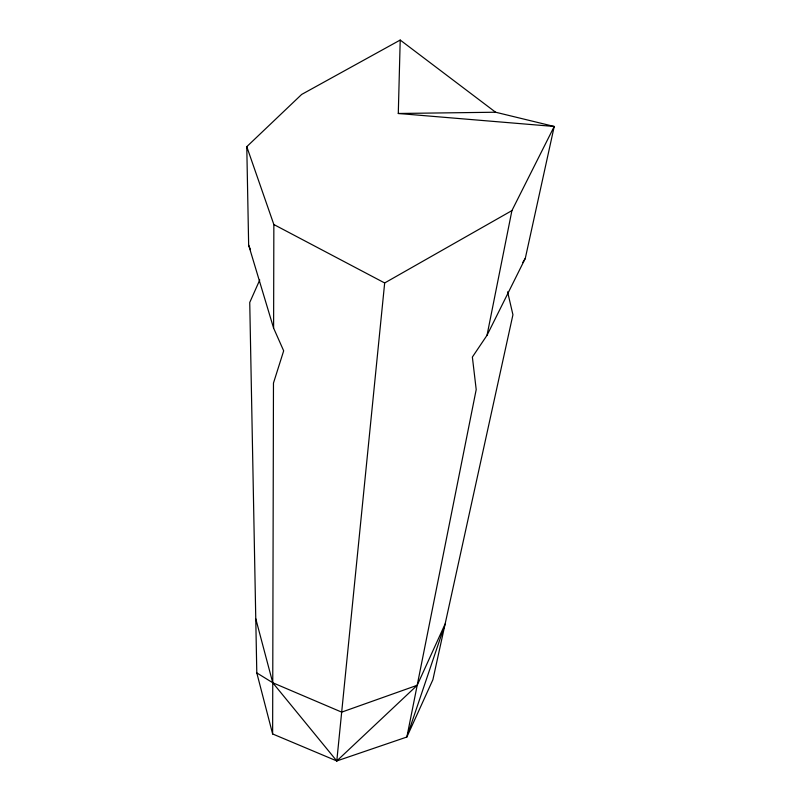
<?xml version="1.0" encoding="UTF-8"?>
<svg xmlns="http://www.w3.org/2000/svg" width="801" height="801" viewBox="0 0 801 801"><rect width="100%" height="100%" fill="white"/><g stroke="black" fill="none" stroke-linecap="round" stroke-linejoin="round"><path stroke-width="1.2" d="M272.63 733.956L273.471 383.058L283.674 350.828L273.602 328.09L248.65 245.136L246.778 146.673L301.647 94.448L400.21 40.05L495.609 112.23L554.222 126.468L525.286 258.403L487.038 335.269L472.37 357.066L476.205 389.576L406.868 737.02L336.79 760.95L272.63 733.956L256.801 672.91L249.742 302.458L259.754 279.96M273.602 328.09L273.852 224.53L246.778 146.673M487.038 335.269L511.909 210.613L554.222 126.468L398.287 113.482L400.21 40.05M256.801 672.91L272.751 682.752L336.79 760.95L384.67 282.963L511.909 210.613M336.79 760.95L417.191 685.296L445.106 624.009L406.868 737.02L432.89 679.729L512.93 314.763L507.594 291.824M522.733 262.518L525.286 258.403M417.191 685.296L341.687 712.129L272.751 682.752L255.769 618.752M398.287 113.482L495.609 112.23M273.852 224.53L384.67 282.963M248.65 245.136L250.453 249.632"/></g></svg>
